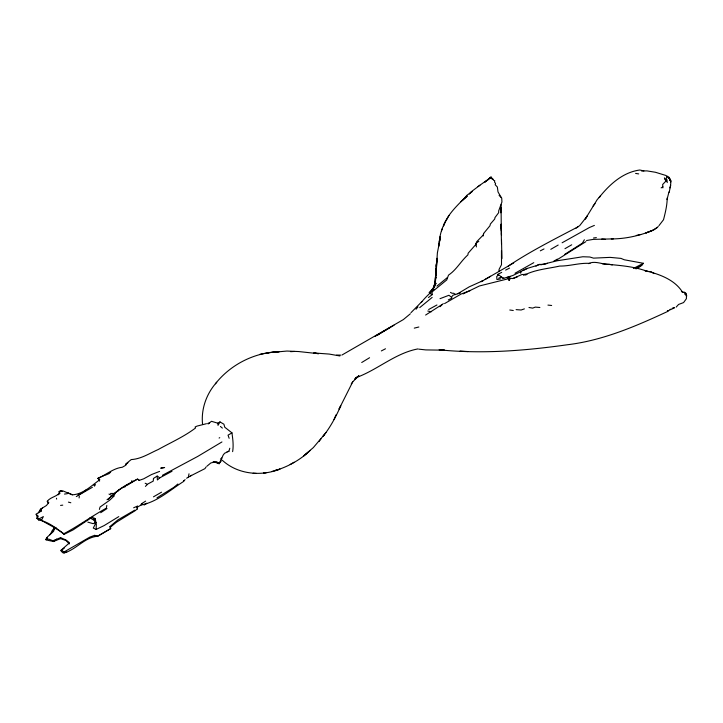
<?xml version="1.0" encoding="UTF-8"?>
<svg xmlns="http://www.w3.org/2000/svg" width="723" height="723" viewBox="0 0 723 723"><rect width="100%" height="100%" fill="white"/><g stroke="black" fill="none" stroke-linecap="round" stroke-linejoin="round"><path stroke-width="1.08" d="M133.628 507.79L137.334 506.154L137.334 508.929L135.156 510.691L116.394 522.268L110.077 527.429L110.077 526.425L117.921 519.882L134.713 510.185M137.334 508.929L137.117 507.293L141.039 505.025C157.036 502.096 170.059 490.086 183.561 481.482L183.561 480.47M436.077 272.996L436.077 266.2L437.171 258.265L435.427 282.133M475.544 244.419L475.77 245.043L476.638 241.771L483.398 234.848L483.615 233.457L489.941 225.784L490.375 224.022L494.74 218.988L494.957 217.596L498.662 212.689L498.662 210.926L501.934 201.988L501.717 198.084L499.096 195.318M491.251 178.445L492.779 179.322L491.251 177.189L484.925 182.097L486.669 180.75M498.011 275.255L498.011 274.252L501.717 272.363M93.647 518.536L95.463 523.786L93.285 528.061L96.123 529.444L96.34 524.03L95.246 518.87L93.936 517.948M667.23 197.957C667.112 205.486 665.323 212.679 663.515 219.738L658.942 225.657M439.349 241.898L440.443 237.243L437.388 252.851L435.861 275.454M131.731 482.693L131.875 480.596M37.894 515.978L37.027 518.49L37.677 518.364L37.894 515.978L36.15 514.216L41.383 510.944L40.732 509.055L46.399 505.531L48.793 502.63L47.275 501.247C50.529 497.026 56.385 496.855 59.702 492.806L59.051 491.676L60.569 490.8L62.973 490.926L72.345 494.821C83.19 494.216 91.333 485.729 99.828 479.72L98.084 478.21C106.037 474.866 113.565 468.152 122.286 467.257L125.992 465.115L125.775 463.976L131.225 459.575C141.075 459.033 149.435 453.384 158.265 449.498C170.764 442.53 184.112 436.665 195.553 427.971L195.12 426.968L197.081 426.082L206.462 423.696M434.767 283.823L434.55 286.209L435.861 272.869L435.427 279.412L435.427 277.397M439.132 244.04L440 236.737M670.564 182.178C671.315 177.722 670.646 187.067 669.841 187.89M435.644 272.996L436.077 268.459M436.077 266.2L436.294 264.058M438.915 246.181L439.566 239.503M498.879 271.486L499.096 269.345L501.5 264.681L501.5 258.473M79.105 497.975L79.322 496.086M439.349 241.645C439.918 233.665 442.639 225.82 446.977 219.114M517.198 277.017L512.833 278.536L510.221 278.283L509.128 280.425L509.344 278.789M654.071 273.619L650.872 271.604L647.6 271.477L644.545 270.474C658.59 273.963 674.405 279.205 682.485 292.128L684.672 292.381L686.416 293.646L686.416 298.68L683.578 302.576L678.563 304.464L676.168 307.112M106.805 505.404L106.362 508.17C91.803 516.123 78.527 525.992 63.841 533.728C56.132 528.332 48.215 521.563 38.771 520.009L37.027 518.49M483.181 235.978L483.615 233.457M69.291 543.922L66.028 540.524L60.569 538.635L53.375 541.536C47.221 539.792 42.431 540.903 49.887 534.731L54.686 527.184M137.117 507.293L137.334 506.154M229.787 448.242L228.92 451.26L224.555 453.276C221.428 456.204 222.133 460.867 219.105 463.732L213.213 461.59M670.718 185.115L669.191 192.291M435.427 279.159L435.861 277.144L434.116 286.218L436.077 283.317L432.372 289.236M667.004 199.593L668.974 191.911M520.687 273.249L521.12 271.486C526.85 267.618 533.511 267.112 539.656 264.311L540.967 264.808L557.108 260.786L582.837 256.755L589.814 256.999L593.52 258.138L610.095 257.379L620.994 258.391L624.265 259.774L643.452 263.299L641.057 265.947L636.52 268.811M99.385 509.426L100.045 507.04L109.634 500.244L113.782 496.34L115.093 493.068L120.759 488.784L137.551 479.087L139.295 480.352L143.651 478.834L151.505 474.559L159.575 471.405M475.77 244.537L468.133 253.231L467.917 254.867C460.84 261.184 456.529 269.778 448.504 275.129L446.76 279.918L432.155 291.875L432.155 294.65L428.45 297.542M189.01 473.8L188.36 477.198M477.948 186.624L491.025 177.307L490.592 177.063L487.546 180.081M110.077 526.425L110.727 528.567L97.867 536.24C84.826 537.062 76.267 549.588 64.058 552.987L62.54 552.616L61.012 550.727L61.229 550.095L69.516 542.792L66.028 540.018L60.569 537.632L52.942 540.777L48.793 539.141L45.965 539.521M141.039 505.025L141.473 503.768L145.621 501.12M441.527 230.818L442.187 228.929M46.182 539.9L47.049 537.632M445.016 222.259L443.488 225.91C447.691 214.243 457.081 205.748 465.513 197.081M334.026 419.539L335.987 414.875M124.826 487.103L125.558 485.513M417.984 348.911C395.309 353.077 377.325 370.068 355.833 377.74L357.578 376.981L354.74 379.123L358.879 375.725L352.779 381.771L339.042 409.091L340.786 405.82C335.96 416.656 330.366 427.257 322.901 436.538L325.956 432.508M41.6 520.126L43.344 516.602L38.545 519.123L37.027 517.993M447.203 218.735L448.947 215.454M99.611 481.102L98.084 478.21M232.625 451.64A32.21 11.758 73.9 0 0 232.625 438.048L231.975 432.887L224.772 427.221L223.904 424.193L219.982 421.934L218.012 425.332L217.795 423.19L211.468 421.301L208.097 424.003M220.199 461.337L219.105 463.732M490.809 177.939L491.251 177.189M526.868 274.379L521.997 274.505L512.833 278.536M584.365 239.756L582.395 243.154L564.735 254.36M576.077 228.179L579.783 225.531L587.41 215.834L585.232 219.114L597.225 199.593L600.497 195.942L599.186 197.451C609.408 184.582 622.819 172.291 639.747 170.013L643.895 170.89M40.732 509.055L38.328 512.706M206.091 466.959L204.934 468.64L190.538 475.942M117.56 491.468L118.581 490.04M351.251 383.913L352.779 381.771M324.211 434.776L313.303 447.618L303.497 456.05L308.513 451.893M45.965 539.774L47.266 538.011M318.979 441.572L320.94 438.924M183.561 481.482L185.088 479.593M469.354 194.053L471.188 191.794L479.909 185.242M429.751 292.761L434.767 286.588L429.101 292.634M215.4 383.786C230.601 364.437 254.695 352.318 279.295 351.685L271.441 352.435L286.923 351.053L298.698 351.55L318.545 353.692L313.746 352.941L329.227 354.071L339.909 355.96M416.014 309.254L417.984 306.859M593.086 206.019L595.047 203.624M216.71 382.268C206.57 393.493 201.012 408.811 202.53 423.949M464.428 198.21L467.04 195.192L472.273 191.414L470.312 193.05M421.247 302.449C425.142 297.569 429.688 293.448 434.116 289.236M110.727 471.911L109.2 473.547L104.627 475.436M108.333 499.485C116.114 490.185 126.914 484.374 137.551 479.087L139.295 480.352M421.907 301.572L410.998 312.652M94.37 486.136L95.029 485.513M52.065 530.953L55.996 527.429M145.395 486.389L147.365 484.5M460.94 201.735L467.257 196.069L462.241 200.479M220.416 459.195L221.726 457.939M410.348 313.782L403.371 319.575L341.871 355.074M656.972 227.799L651.956 230.691L645.856 232.96L654.143 229.688L658.282 226.534M440 306.733L443.271 303.588M670.42 309.173L668.974 310.51L667.374 310.592M49.887 534.731L53.592 531.333L54.252 529.191L55.698 528.188M436.945 286.091L447.42 277.524M61.012 550.727L64.284 548.079M172.002 471.279L159.792 477.831L157.397 479.973L157.171 476.068L153.466 478.454L153.249 481.102L147.365 484.247L145.178 483.244M419.729 307.618L432.155 297.415M42.476 508.043L39.855 510.311L41.383 510.944M310.257 450.384C299.611 460.56 286.29 467.763 272.092 471.405M110.511 493.438L115.309 493.438L107.022 499.738M177.894 483.994L173.963 487.275L156.954 497.849M206.895 466.245L210.818 462.973L216.267 461.59L219.105 463.226L217.361 462.973M58.174 494.821L59.702 493.565L59.702 492.806M82.603 492.688L85.865 490.04M125.775 464.482L127.953 462.72M59.702 493.565L59.051 491.929L60.352 490.926L62.241 491.342M478.816 241.265L475.761 243.534L476.421 246.932M56.647 539.141L53.375 541.536L52.942 540.777M508.26 266.073C530.393 251.243 554.324 239.295 577.822 226.914M425.612 315.047L441.753 304.717M444.582 303.588L461.157 294.017L470.402 290.492M523.524 275.3L525.269 274.125M642.367 264.681L635.39 268.712M100.696 512.706L107.022 508.549M162.413 475.309L197.731 456.43L221.943 441.952M564.952 248.694L571.712 244.79M556.665 260.027L585.883 241.645M93.845 485.386L95.418 484.374M484.925 279.539L513.71 262.919M361.717 362.503L369.57 357.722M633.384 268.459L643.452 263.299M374.803 336.575L389.851 327.636M97.867 478.581L100.262 477.198M217.795 423.19L219.982 421.934M393.99 325.242L376.981 335.309L378.725 334.306M428.667 309.507L436.954 304.97M457.668 293.764L469.227 286.841L482.964 280.669L481.22 281.681L490.592 276.267M219.105 438.048L219.756 437.668M231.975 432.887L228.043 435.147L229.137 438.301M550.781 249.327L558.192 245.043M562.114 242.774L589.381 227.546L594.387 225.404M661.12 187.89L662.864 186.877L662.648 184.492L665.919 181.084L664.392 177.939L666.353 181.084L666.353 177.813L667.23 176.304L668.531 178.319L669.625 178.192L670.058 180.714L668.974 177.307L665.702 175.418L655.454 172.273L646.949 170.89L641.536 170.989M92.842 516.728L73.005 529.95L64.058 534.36C56.99 528.17 48.161 524.618 40.289 519.566M515.02 273.249L533.773 262.666M521.12 271.486L512.833 275.508L502.584 278.662M553.619 261.283L557.325 259.141M153.466 496.837L161.536 492.182M186.615 478.21L191.631 475.309M144.311 504.645L146.706 503.262L144.311 504.898L141.473 503.768M61.229 550.095L64.058 551.983L89.797 537.126L94.586 535.363L97.867 535.996L110.727 528.567M290.194 464.482L294.116 462.223M523.298 270.474L527.447 268.332M381.346 350.926L385.486 348.784M118.798 516.611L104.184 525.549L96.123 529.444M505.639 270.095L509.561 268.079M92.408 487.275L76.277 496.584M540.307 250.836L544.021 248.947M507.221 278.057L510.004 276.647L507.6 277.271M535.951 266.191C539.304 263.109 543.678 265.359 547.51 263.299M448.287 299.937L451.776 298.174L451.776 297.415M588.504 263.633C595.092 260.208 603.063 264.889 609.001 264.302M78.021 494.821L81.681 493.113M668.314 311.143C636.195 326.136 602.81 340.542 567.347 344.754C524.925 350.754 481.988 354.171 439.132 349.787L444.582 350.167L425.829 349.914L418.852 349.164M670.275 309.76L674.207 307.998M510.221 278.283L479.476 285.956L463.118 293.89M101.13 476.846L103.751 475.788M498.662 278.156L501.5 277.017L503.786 278.156M96.168 522.431L93.068 523.651L87.835 522.142M440 298.68L448.947 295.273L451.342 297.162L453.086 295.156L460.506 292.887M651.956 230.691C639.069 235.87 625.223 238.906 611.287 238.942M89.706 518.138L91.541 517.487L95.246 518.87M524.392 308.875L521.12 310.004L516.105 309.634M207.763 423.443L209.507 422.937M672.236 308.206L674.423 307.618M414.27 328.134L418.852 327.004M275.364 470.275L279.946 469.146C260.967 476.602 237.768 474.433 222.377 460.325M227.067 451.703L228.92 451.26M636.258 235.472L640.623 234.469M268.17 352.815L259.882 354.324M268.17 353.068L270.348 352.643M497.135 279.539L500.84 278.906M586.543 240.515L593.303 239.376L613.366 238.879M593.52 237.994L596.358 237.614M526.715 274.632L524.826 274.885C535.788 269.462 547.962 268.694 559.719 266.064C569.932 266.191 579.891 262.612 590.031 263.425M64.501 494.071L67.338 493.692M126.859 484.753L128.83 484.5M60.569 505.404L62.756 505.151M290.628 351.676L294.55 351.432M647.6 271.477C633.312 266.001 617.406 265.359 602.241 263.741M336.647 355.083L340.569 355.083M460.063 351.053L467.917 351.55M253.122 473.231L256.394 473.42M64.718 552.11L66.679 552.236M539.873 307.492L535.3 307.112L532.679 308.115L528.974 307.492M601.807 239.006L605.513 239.376M547.944 305.097L551.649 305.477M509.787 310.004L513.276 310.51M635.607 173.412L638.662 173.909M427.79 311.017L431.279 311.767M609.435 264.302L612.273 264.934M68.423 502.124L70.818 502.756M108.983 494.071L113.782 496.34M72.345 494.821L67.989 492.806M90.23 518.075L94.677 520.56M492.779 178.825L493.646 180.334L494.74 180.714L494.523 182.097L495.607 183.479L495.174 184.736L497.352 187.004L498.011 191.911L501.057 197.198M681.4 291.505L682.928 292.381L684.672 292.381L684.889 294.27L686.85 295.906M450.474 292.381L451.992 293.258L453.737 293.267L455.707 294.65M429.534 293.14L432.155 294.65M157.171 476.068L159.792 477.831M501.5 277.017L498.011 274.252L498.228 275.138L496.701 276.52L496.918 279.159M220.416 426.462L222.377 428.097M670.935 180.714L668.974 177.307M509.561 278.156L510.004 278.906M48.36 503.389L47.275 501.247M220.416 460.452L220.849 461.464M37.677 518.364L36.15 514.216M63.841 533.728L64.058 534.36M56.43 498.228L56.647 499.105M38.545 519.123L38.771 520.009M508.911 278.283L509.128 280.425M667.004 179.702L667.23 182.603M501.5 239.756L501.934 258.644M501.283 228.802L501.066 224.148L501.5 244.04M501.41 233.357L501.5 235.228L501.283 226.028M501.066 204.754L501.283 230.565M500.84 207.149L500.84 212.689L500.84 208.911M662.864 186.877L662.864 187.89M94.586 535.363L94.586 536.376M64.058 551.983L64.058 552.987M60.569 537.632L60.569 538.635M501.5 256.376L501.5 258.138L501.5 250.583L501.5 256.376M434.767 283.57L433.899 287.293L434.767 283.57M164.591 467.51L160.886 468.133L164.591 467.51M266.642 472.544L263.805 472.923L266.642 472.544"/></g></svg>
